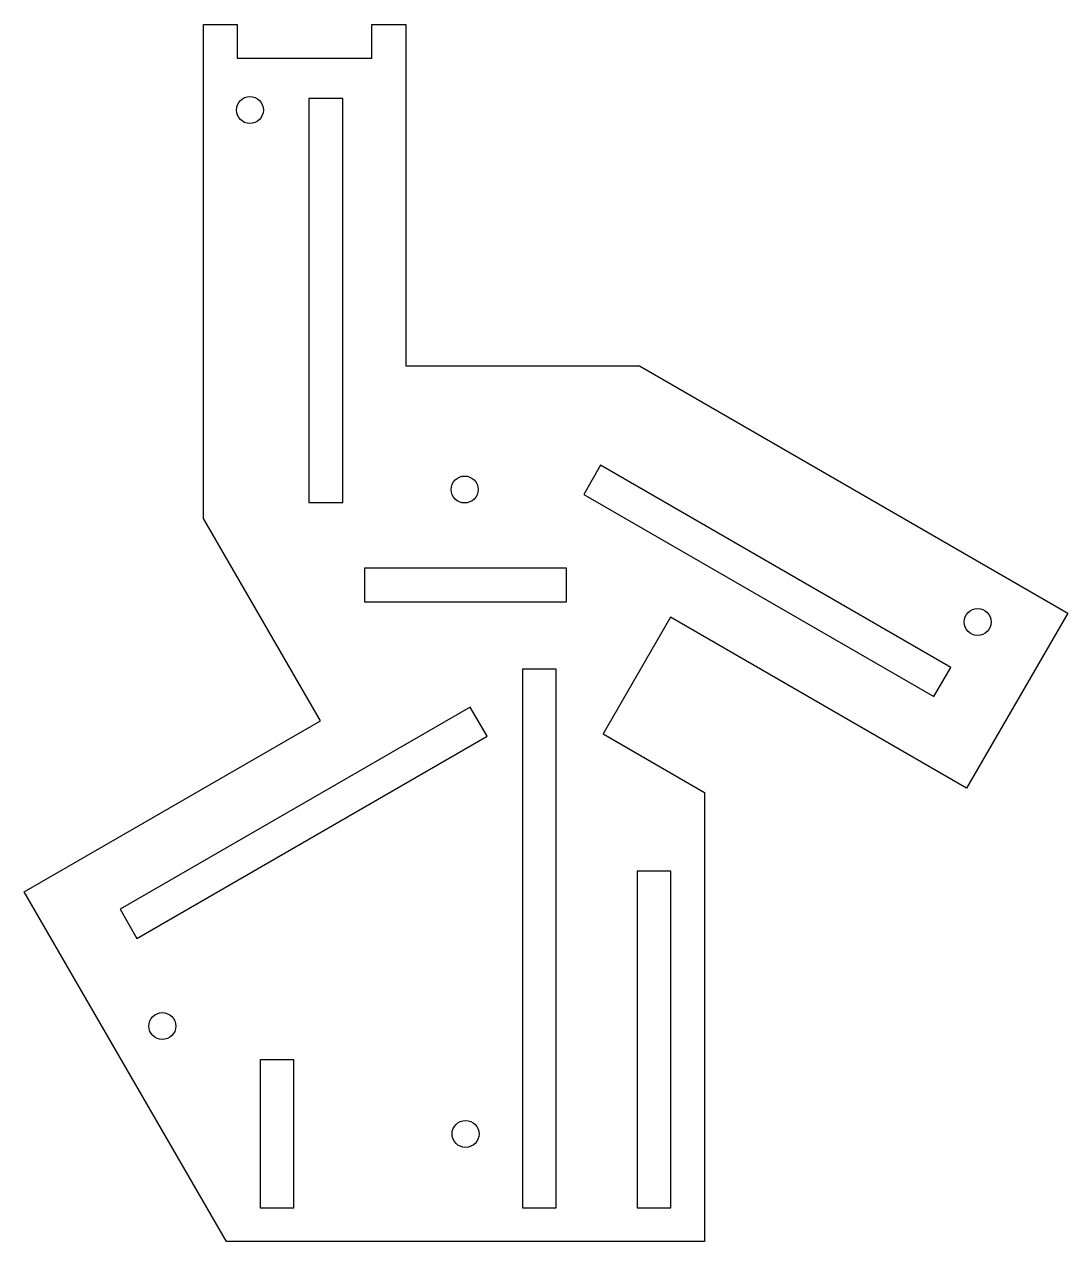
# Model space of a CAD drawing. Header units: millimetres. Extents: x -65 to 89, y -100 to 81.
import ezdxf

# ---------------------------------------------------------------- set-up
doc = ezdxf.new("R2010")
doc.units = ezdxf.units.MM
doc.layers.get('0').update_dxf_attribs({"linetype": 'CONTINUOUS'})

msp = doc.modelspace()

# ---------------------------------------------------------------- linework, layer by layer
for points in [[(-13.88, 75.72), (-13.88, 80.72), (-8.88, 80.72), (-8.88, 30), (25.8, 30), (89.35, -6.69), (74.35, -32.67), (30.42, -7.31), (20.42, -24.63), (35.47, -33.32), (35.47, -100), (-35.47, -100), (-65.47, -48.05), (-21.54, -22.69), (-38.88, 7.34), (-38.88, 80.72), (-33.88, 80.72), (-33.88, 75.72)], [(-18.23, 69.72), (-23.23, 69.72), (-23.23, 9.72), (-18.23, 9.72)], [(71.99, -14.74), (20.03, 15.26), (17.53, 10.93), (69.49, -19.07)], [(15, -5), (15, 0), (-15, 0), (-15, -5)], [(8.47, -15), (8.47, -95), (13.47, -95), (13.47, -15)], [(-48.76, -54.98), (3.2, -24.98), (0.7, -20.65), (-51.26, -50.65)], [(25.47, -95), (30.47, -95), (30.47, -45), (25.47, -45)], [(-25.47, -95), (-25.47, -73), (-30.47, -73), (-30.47, -95)]]:
    msp.add_lwpolyline(points, close=True)
for centre in [(-32, 68), (-0.14, 11.66), (76, -8), (-45, -68), (0, -84)]:
    msp.add_circle(centre, 2)

doc.saveas('drawing.dxf')
